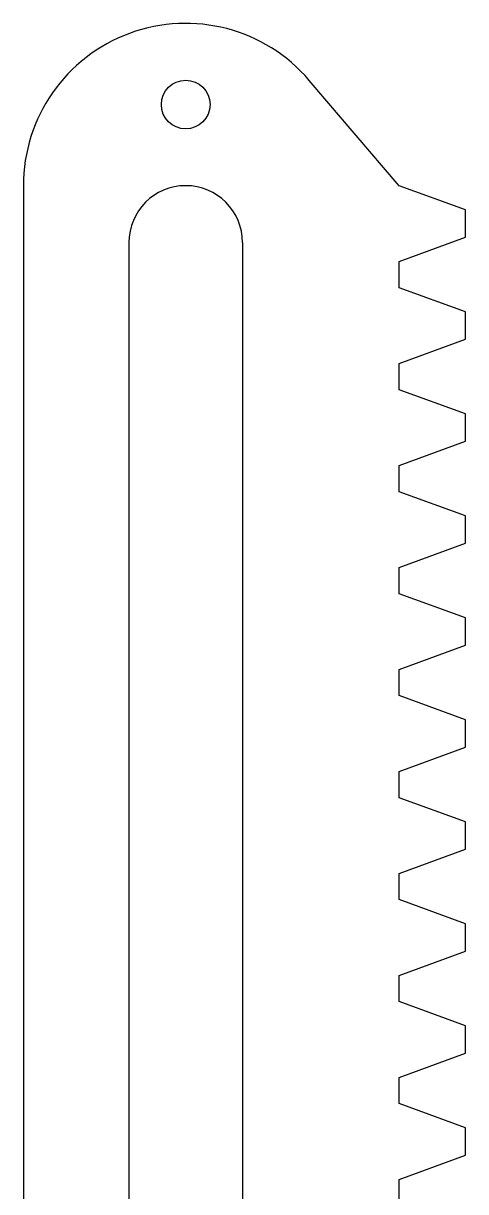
# Model space of a CAD drawing. Header units: millimetres. Extents: x 10 to 192, y -91 to 170.
# Drawn here: x 57.18 to 70.8, y 52.47 to 88.45 of the extents above; entities that cross this region are included whole.
import ezdxf

# ---------------------------------------------------------------- set-up
doc = ezdxf.new("R2010")
doc.units = ezdxf.units.MM
doc.layers.add('Sketch plane 01', color=7, linetype='Continuous')

msp = doc.modelspace()

# ---------------------------------------------------------------- linework, layer by layer
at = {"layer": 'Sketch plane 01'}
for p, q in [((68.75, 83.451), (65.984, 86.695)), ((57.179, 83.451), (57.179, 49.296)), ((70.8, 82.705), (68.75, 83.451)), ((70.8, 81.862), (70.8, 82.705)), ((60.429, 81.701), (60.429, 77.3)), ((63.929, 81.701), (63.929, 76)), ((68.75, 81.116), (70.8, 81.862)), ((68.75, 80.309), (68.75, 81.116)), ((70.8, 79.563), (68.75, 80.309)), ((70.8, 78.72), (70.8, 79.563)), ((68.75, 77.974), (70.8, 78.72)), ((68.75, 77.168), (68.75, 77.974)), ((60.429, 77.3), (60.429, 49.296)), ((70.8, 76.421), (68.75, 77.168)), ((70.8, 75.579), (70.8, 76.421)), ((63.929, 76), (63.929, 49.296)), ((68.75, 74.832), (70.8, 75.579)), ((68.75, 74.026), (68.75, 74.832)), ((70.8, 73.28), (68.75, 74.026)), ((70.8, 72.437), (70.8, 73.28)), ((68.75, 71.691), (70.8, 72.437)), ((68.75, 70.884), (68.75, 71.691)), ((70.8, 70.138), (68.75, 70.884)), ((70.8, 69.295), (70.8, 70.138)), ((68.75, 68.549), (70.8, 69.295)), ((68.75, 67.743), (68.75, 68.549)), ((70.8, 66.997), (68.75, 67.743)), ((70.8, 66.154), (70.8, 66.997)), ((68.75, 65.408), (70.8, 66.154)), ((68.75, 64.601), (68.75, 65.408)), ((70.8, 63.855), (68.75, 64.601)), ((70.8, 63.012), (70.8, 63.855)), ((68.75, 62.266), (70.8, 63.012)), ((68.75, 61.46), (68.75, 62.266)), ((70.8, 60.713), (68.75, 61.46)), ((70.8, 59.871), (70.8, 60.713)), ((68.75, 59.124), (70.8, 59.871)), ((68.75, 58.318), (68.75, 59.124)), ((70.8, 57.572), (68.75, 58.318)), ((70.8, 56.729), (70.8, 57.572)), ((68.75, 55.983), (70.8, 56.729)), ((68.75, 55.176), (68.75, 55.983)), ((70.8, 54.43), (68.75, 55.176)), ((70.8, 53.587), (70.8, 54.43)), ((68.75, 52.841), (70.8, 53.587)), ((68.75, 52.035), (68.75, 52.841))]:
    msp.add_line(p, q, dxfattribs=at)
msp.add_circle((62.179, 85.951), 0.75, dxfattribs=at)
for centre, radius, start in [((62.179, 83.451), 5, 40.4526), ((62.179, 81.701), 1.75, 0)]:
    msp.add_arc(centre, radius, start, 180, dxfattribs=at)

doc.saveas('drawing.dxf')
